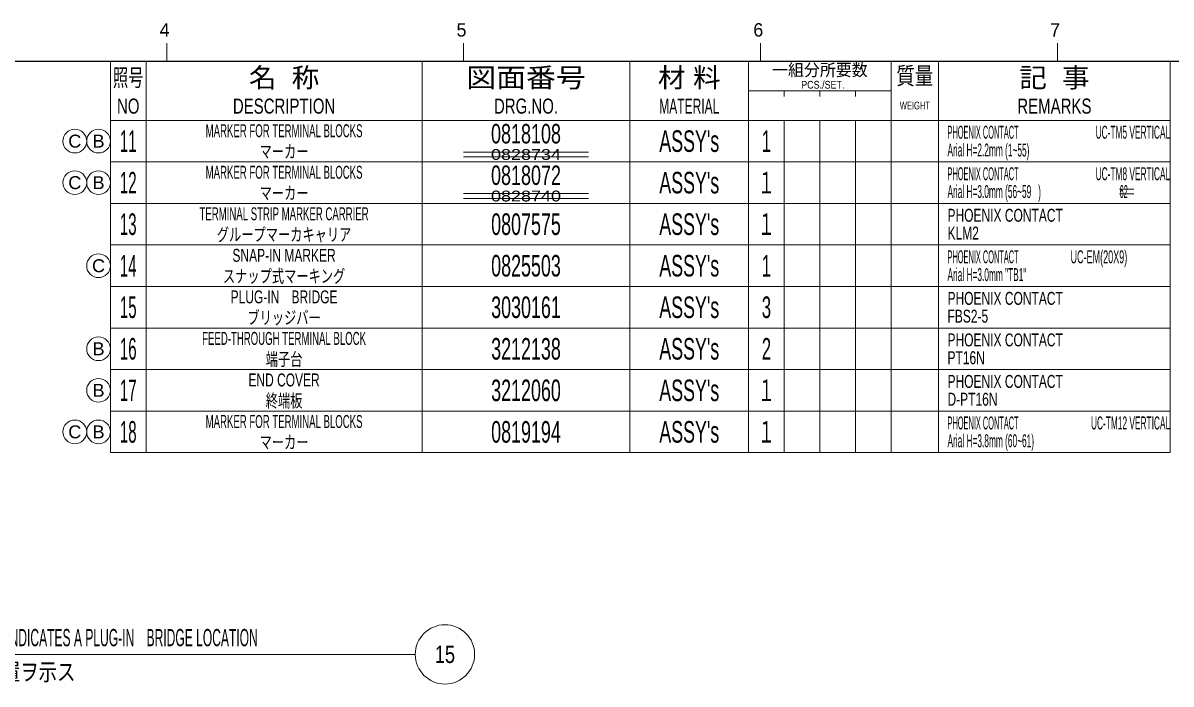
# Model space of a CAD drawing. Header units: millimetres. Extents: x 7 to 587, y 2 to 418.
# Drawn here: x 208.8 to 402.2, y 305 to 416.4 of the extents above; entities that cross this region are included whole.
import ezdxf
from ezdxf.enums import TextEntityAlignment as Align

# ---------------------------------------------------------------- set-up
doc = ezdxf.new("R2010")
doc.units = ezdxf.units.MM
for name, color, linetype in [('GR1_05', 7, 'Continuous'), ('GR1_15', 7, 'Continuous'), ('図面枠C7M', 7, 'Continuous'), ('表題、部品表_01', 7, 'Continuous'), ('表題、部品表_02', 7, 'Continuous'), ('表題、部品表_03', 7, 'Continuous')]:
    doc.layers.add(name, color=color, linetype=linetype)
doc.styles.add('HG丸ｺﾞｼｯｸM-PRO', font='')
doc.styles.get('HG丸ｺﾞｼｯｸM-PRO').set_extended_font_data('HG丸ｺﾞｼｯｸM-PRO')

# ---------------------------------------------------------------- blocks, each defined once
blk = doc.blocks.new('BLKF023')
at = {"layer": '図面枠C7M', "color": 4, "linetype": 'Continuous', "lineweight": 13}
for p, q in [((233, 413), (233, 410)), ((283, 413), (283, 410)), ((333, 413), (333, 410)), ((383, 413), (383, 410))]:
    blk.add_line(p, q, dxfattribs=at)
at = {"layer": '図面枠C7M', "color": 2, "linetype": 'Continuous', "lineweight": 25}
blk.add_line((33, 410), (587, 410), dxfattribs=at)
at = {"layer": '図面枠C7M', "color": 4, "linetype": 'Continuous', "lineweight": 13, "style": 'HG丸ｺﾞｼｯｸM-PRO', "width": 1.003994}
for s, p in [('4', (231.79, 413.45)), ('5', (281.79, 413.45)), ('6', (331.79, 413.45)), ('7', (381.79, 413.45))]:
    blk.add_text(s, height=2.25, dxfattribs=at).set_placement(p, align=Align.BOTTOM_LEFT)
blk = doc.blocks.new('BLKF048')
at = {"layer": '表題、部品表_02', "color": 4, "linetype": 'Continuous', "lineweight": 13}
for p, q in [((223.5, 386), (223.5, 379)), ((223.5, 386), (402, 386)), ((229.5, 386), (229.5, 379)), ((276, 386), (276, 379)), ((311, 386), (311, 379)), ((331, 386), (331, 379)), ((337, 386), (337, 379)), ((343, 386), (343, 379)), ((349, 379), (349, 386)), ((355, 386), (355, 379)), ((363, 386), (363, 379)), ((402, 386), (402, 379)), ((223.5, 379), (402, 379))]:
    blk.add_line(p, q, dxfattribs=at)
blk = doc.blocks.new('BLKF050')
at = {"layer": '表題、部品表_02', "color": 4, "linetype": 'Continuous', "lineweight": 13}
for p, q in [((223.5, 379), (223.5, 372)), ((223.5, 379), (402, 379)), ((229.5, 379), (229.5, 372)), ((276, 379), (276, 372)), ((311, 379), (311, 372)), ((331, 379), (331, 372)), ((337, 379), (337, 372)), ((343, 379), (343, 372)), ((349, 372), (349, 379)), ((355, 379), (355, 372)), ((363, 379), (363, 372)), ((402, 379), (402, 372)), ((223.5, 372), (402, 372))]:
    blk.add_line(p, q, dxfattribs=at)
blk = doc.blocks.new('BLKF052')
at = {"layer": '表題、部品表_02', "color": 4, "linetype": 'Continuous', "lineweight": 13}
for p, q in [((223.5, 372), (223.5, 365)), ((223.5, 372), (402, 372)), ((229.5, 372), (229.5, 365)), ((276, 372), (276, 365)), ((311, 372), (311, 365)), ((331, 372), (331, 365)), ((337, 372), (337, 365)), ((343, 372), (343, 365)), ((349, 365), (349, 372)), ((355, 372), (355, 365)), ((363, 372), (363, 365)), ((402, 372), (402, 365)), ((223.5, 365), (402, 365))]:
    blk.add_line(p, q, dxfattribs=at)
blk = doc.blocks.new('BLKF054')
at = {"layer": '表題、部品表_02', "color": 4, "linetype": 'Continuous', "lineweight": 13}
for p, q in [((223.5, 400), (223.5, 393)), ((223.5, 400), (402, 400)), ((229.5, 400), (229.5, 393)), ((276, 400), (276, 393)), ((311, 400), (311, 393)), ((331, 400), (331, 393)), ((337, 400), (337, 393)), ((343, 400), (343, 393)), ((349, 393), (349, 400)), ((355, 400), (355, 393)), ((363, 400), (363, 393)), ((402, 400), (402, 393)), ((223.5, 393), (402, 393))]:
    blk.add_line(p, q, dxfattribs=at)
blk = doc.blocks.new('BLKF056')
at = {"layer": '表題、部品表_02', "color": 4, "linetype": 'Continuous', "lineweight": 13}
for p, q in [((223.5, 393), (223.5, 386)), ((223.5, 393), (402, 393)), ((229.5, 393), (229.5, 386)), ((276, 393), (276, 386)), ((311, 393), (311, 386)), ((331, 393), (331, 386)), ((337, 393), (337, 386)), ((343, 393), (343, 386)), ((349, 386), (349, 393)), ((355, 393), (355, 386)), ((363, 393), (363, 386)), ((402, 393), (402, 386)), ((223.5, 386), (402, 386))]:
    blk.add_line(p, q, dxfattribs=at)
blk = doc.blocks.new('BLKF062')
at = {"layer": '表題、部品表_01', "color": 4, "linetype": 'Continuous', "lineweight": 13}
for p, q in [((223.5, 410), (223.5, 400)), ((223.5, 410), (402, 410)), ((229.5, 410), (229.5, 400)), ((276, 410), (276, 400)), ((311, 410), (311, 400)), ((331, 410), (331, 400)), ((355, 410), (355, 400)), ((363, 410), (363, 400)), ((402, 410), (402, 400)), ((331, 405), (355, 405)), ((337, 404), (337, 405)), ((343, 405), (343, 404)), ((349, 405), (349, 404)), ((223.5, 400), (402, 400))]:
    blk.add_line(p, q, dxfattribs=at)
at = {"layer": '表題、部品表_01', "color": 3, "linetype": 'Continuous', "lineweight": 35, "style": 'HG丸ｺﾞｼｯｸM-PRO'}
for s, height, width, p in [('照号', 2.909, 0.651535, (226.5, 407.2)), ('名  称', 3.273, 1.042426, (252.75, 407.2)), ('図面番号', 3.273, 1.127518, (293.5, 407.2)), ('材 料', 3.273, 1.042439, (321, 407.2)), ('一組分所要数', 2.036, 0.966638, (343, 408.5)), ('質量', 2.909, 0.781842, (359, 407.5)), ('記  事', 3.273, 1.042426, (382.5, 407.2)), ('PCS./SET.', 1.309, 0.862935, (343.5, 406)), ('NO', 2.545, 0.740841, (226.5, 402.4)), ('DESCRIPTION', 2.5455, 0.741365, (252.75, 402.4)), ('DRG.NO.', 2.545, 0.741189, (293.5, 402.4)), ('MATERIAL', 2.545, 0.594756, (321, 402.4)), ('WEIGHT', 1.309, 0.635507, (359, 402.5)), ('REMARKS', 2.545, 0.742803, (382.5, 402.4))]:
    blk.add_text(s, height=height, dxfattribs=dict(at, width=width)).set_placement(p, align=Align.MIDDLE_CENTER)
blk = doc.blocks.new('BLKF061')
at = {"layer": '表題、部品表_01', "color": 3, "linetype": 'Continuous', "lineweight": 13}
blk.add_blockref('BLKF062', (0, 0), dxfattribs=at)
blk = doc.blocks.new('BLKF155')
at = {"layer": '表題、部品表_02', "color": 4, "linetype": 'Continuous', "lineweight": 13}
for p, q in [((223.5, 365), (223.5, 358)), ((223.5, 365), (402, 365)), ((229.5, 365), (229.5, 358)), ((276, 365), (276, 358)), ((311, 365), (311, 358)), ((331, 365), (331, 358)), ((337, 365), (337, 358)), ((343, 365), (343, 358)), ((349, 358), (349, 365)), ((355, 365), (355, 358)), ((363, 365), (363, 358)), ((402, 365), (402, 358)), ((223.5, 358), (402, 358))]:
    blk.add_line(p, q, dxfattribs=at)
blk = doc.blocks.new('BLKF157')
at = {"layer": '表題、部品表_02', "color": 4, "linetype": 'Continuous', "lineweight": 13}
for p, q in [((223.5, 358), (223.5, 351)), ((223.5, 358), (402, 358)), ((229.5, 358), (229.5, 351)), ((276, 358), (276, 351)), ((311, 358), (311, 351)), ((331, 358), (331, 351)), ((337, 358), (337, 351)), ((343, 358), (343, 351)), ((349, 351), (349, 358)), ((355, 358), (355, 351)), ((363, 358), (363, 351)), ((402, 358), (402, 351)), ((223.5, 351), (402, 351))]:
    blk.add_line(p, q, dxfattribs=at)
blk = doc.blocks.new('BLKF159')
at = {"layer": '表題、部品表_02', "color": 4, "linetype": 'Continuous', "lineweight": 13}
for p, q in [((223.5, 351), (223.5, 344)), ((223.5, 351), (402, 351)), ((229.5, 351), (229.5, 344)), ((276, 351), (276, 344)), ((311, 351), (311, 344)), ((331, 351), (331, 344)), ((337, 351), (337, 344)), ((343, 351), (343, 344)), ((349, 344), (349, 351)), ((355, 351), (355, 344)), ((363, 351), (363, 344)), ((402, 351), (402, 344)), ((223.5, 344), (402, 344))]:
    blk.add_line(p, q, dxfattribs=at)
blk = doc.blocks.new('BLKF165')
at = {"layer": 'GR1_05', "color": 4, "linetype": 'Continuous', "lineweight": 13}
blk.add_circle((221.5, 361.5), 2, dxfattribs=at)
at = {"layer": 'GR1_05', "color": 4, "linetype": 'Continuous', "lineweight": 13, "style": 'HG丸ｺﾞｼｯｸM-PRO', "width": 1.04272}
blk.add_text('B', height=2.18, dxfattribs=at).set_placement((221.5, 361.5), align=Align.MIDDLE_CENTER)
blk = doc.blocks.new('BLKF166')
at = {"layer": 'GR1_05', "color": 4, "linetype": 'Continuous', "lineweight": 13}
blk.add_circle((221.5, 354.5), 2, dxfattribs=at)
at = {"layer": 'GR1_05', "color": 4, "linetype": 'Continuous', "lineweight": 13, "style": 'HG丸ｺﾞｼｯｸM-PRO', "width": 1.04272}
blk.add_text('B', height=2.18, dxfattribs=at).set_placement((221.5, 354.5), align=Align.MIDDLE_CENTER)
blk = doc.blocks.new('BLKF167')
at = {"layer": 'GR1_05', "color": 4, "linetype": 'Continuous', "lineweight": 13}
blk.add_circle((221.5, 347.5), 2, dxfattribs=at)
at = {"layer": 'GR1_05', "color": 4, "linetype": 'Continuous', "lineweight": 13, "style": 'HG丸ｺﾞｼｯｸM-PRO', "width": 1.04272}
blk.add_text('B', height=2.18, dxfattribs=at).set_placement((221.5, 347.5), align=Align.MIDDLE_CENTER)
blk = doc.blocks.new('BLKF168')
at = {"layer": 'GR1_05', "color": 4, "linetype": 'Continuous', "lineweight": 13}
blk.add_circle((221.5, 389.5), 2, dxfattribs=at)
at = {"layer": 'GR1_05', "color": 4, "linetype": 'Continuous', "lineweight": 13, "style": 'HG丸ｺﾞｼｯｸM-PRO', "width": 1.04272}
blk.add_text('B', height=2.18, dxfattribs=at).set_placement((221.5, 389.5), align=Align.MIDDLE_CENTER)
blk = doc.blocks.new('BLKF170')
at = {"layer": 'GR1_05', "color": 4, "linetype": 'Continuous', "lineweight": 13}
blk.add_circle((221.5, 396.5), 2, dxfattribs=at)
at = {"layer": 'GR1_05', "color": 4, "linetype": 'Continuous', "lineweight": 13, "style": 'HG丸ｺﾞｼｯｸM-PRO', "width": 1.04272}
blk.add_text('B', height=2.18, dxfattribs=at).set_placement((221.5, 396.5), align=Align.MIDDLE_CENTER)
blk = doc.blocks.new('BLKF171')
at = {"layer": 'GR1_05', "color": 4, "linetype": 'Continuous', "lineweight": 13}
blk.add_circle((217.5, 389.5), 2, dxfattribs=at)
at = {"layer": 'GR1_05', "color": 4, "linetype": 'Continuous', "lineweight": 13, "style": 'HG丸ｺﾞｼｯｸM-PRO', "width": 1.042931}
blk.add_text('C', height=2.18, dxfattribs=at).set_placement((217.5, 389.5), align=Align.MIDDLE_CENTER)
blk = doc.blocks.new('BLKF172')
at = {"layer": 'GR1_05', "color": 4, "linetype": 'Continuous', "lineweight": 13}
blk.add_circle((217.5, 396.5), 2, dxfattribs=at)
at = {"layer": 'GR1_05', "color": 4, "linetype": 'Continuous', "lineweight": 13, "style": 'HG丸ｺﾞｼｯｸM-PRO', "width": 1.042931}
blk.add_text('C', height=2.18, dxfattribs=at).set_placement((217.5, 396.5), align=Align.MIDDLE_CENTER)
blk = doc.blocks.new('BLKF173')
at = {"layer": 'GR1_05', "color": 4, "linetype": 'Continuous', "lineweight": 13}
blk.add_circle((217.5, 347.5), 2, dxfattribs=at)
at = {"layer": 'GR1_05', "color": 4, "linetype": 'Continuous', "lineweight": 13, "style": 'HG丸ｺﾞｼｯｸM-PRO', "width": 1.042931}
blk.add_text('C', height=2.18, dxfattribs=at).set_placement((217.5, 347.5), align=Align.MIDDLE_CENTER)
blk = doc.blocks.new('BLKF174')
at = {"layer": 'GR1_05', "color": 4, "linetype": 'Continuous', "lineweight": 13}
blk.add_circle((221.5, 375.5), 2, dxfattribs=at)
at = {"layer": 'GR1_05', "color": 4, "linetype": 'Continuous', "lineweight": 13, "style": 'HG丸ｺﾞｼｯｸM-PRO', "width": 1.042931}
blk.add_text('C', height=2.18, dxfattribs=at).set_placement((221.5, 375.5), align=Align.MIDDLE_CENTER)

msp = doc.modelspace()

# ---------------------------------------------------------------- linework, layer by layer
at = {"layer": 'GR1_05', "color": 4, "linetype": 'Continuous', "lineweight": 13}
for p, q in [((283, 394.65), (304, 394.65)), ((283, 393.85), (304, 393.85)), ((283, 387.65), (304, 387.65)), ((283, 386.85), (304, 386.85)), ((393.48, 388.4), (395.88, 388.4)), ((393.48, 387.6), (395.88, 387.6))]:
    msp.add_line(p, q, dxfattribs=at)
at = {"layer": 'GR1_15', "color": 4, "linetype": 'Continuous', "lineweight": 13}
msp.add_line((149.85, 310), (274.85, 310), dxfattribs=at)
msp.add_circle((279.85, 310), 5, dxfattribs=at)

# ---------------------------------------------------------------- block references
at = {"layer": 'GR1_05', "color": 4, "linetype": 'Continuous', "lineweight": 13}
for name in ['BLKF172', 'BLKF170', 'BLKF171', 'BLKF168', 'BLKF174', 'BLKF165', 'BLKF166', 'BLKF173', 'BLKF167']:
    msp.add_blockref(name, (0, 0), dxfattribs=at)
at = {"layer": '図面枠C7M', "color": 4, "linetype": 'Continuous', "lineweight": 13}
msp.add_blockref('BLKF023', (0, 0), dxfattribs=at)
at = {"layer": '表題、部品表_01', "color": 3, "linetype": 'Continuous', "lineweight": 13}
msp.add_blockref('BLKF061', (0, 0), dxfattribs=at)
at = {"layer": '表題、部品表_02', "color": 4, "linetype": 'Continuous', "lineweight": 13}
for name in ['BLKF054', 'BLKF056', 'BLKF048', 'BLKF050', 'BLKF052', 'BLKF155', 'BLKF157', 'BLKF159']:
    msp.add_blockref(name, (0, 0), dxfattribs=at)

# ---------------------------------------------------------------- texts
at = {"layer": 'GR1_05', "color": 3, "linetype": 'Continuous', "lineweight": 35, "style": 'HG丸ｺﾞｼｯｸM-PRO', "width": 1.245392}
for s, p in [('0828734', (293.5, 394.25)), ('0828740', (293.5, 387.25))]:
    msp.add_text(s, height=1.818, dxfattribs=at).set_placement(p, align=Align.MIDDLE_CENTER)
at = {"layer": 'GR1_05', "color": 3, "linetype": 'Continuous', "lineweight": 35, "style": 'HG丸ｺﾞｼｯｸM-PRO', "width": 0.416959}
msp.add_text('62', height=2.182, dxfattribs=at).set_placement((393.48, 388), align=Align.MIDDLE_LEFT)
at = {"layer": 'GR1_15', "color": 3, "linetype": 'Continuous', "lineweight": 35, "style": 'HG丸ｺﾞｼｯｸM-PRO', "width": 0.522206}
msp.add_text('A BAR ABOVE THE NUMBERS INDICATES A PLUG-IN\u3000BRIDGE LOCATION', height=2.9091, dxfattribs=at).set_placement((212.35, 310.5), align=Align.BOTTOM_CENTER)
at = {"layer": 'GR1_15', "color": 3, "linetype": 'Continuous', "lineweight": 35, "style": 'HG丸ｺﾞｼｯｸM-PRO', "width": 0.784542}
msp.add_text('15', height=2.909, rotation=0, dxfattribs=at).set_placement((279.85, 310), align=Align.MIDDLE_CENTER)
at = {"layer": 'GR1_15', "color": 3, "linetype": 'Continuous', "lineweight": 35, "style": 'HG丸ｺﾞｼｯｸM-PRO', "width": 0.781842}
msp.add_text('数字上部ノバーハブリッジバー位置ヲ示ス', height=2.9091, dxfattribs=at).set_placement((158.66, 307.05), align=Align.MIDDLE_LEFT)
at = {"layer": '表題、部品表_03', "color": 3, "linetype": 'Continuous', "lineweight": 35, "style": 'HG丸ｺﾞｼｯｸM-PRO'}
for s, height, width, p in [('MARKER FOR TERMINAL BLOCKS', 2.1818, 0.554332, (252.75, 398.25)), ('0818108', 3.273, 0.691275, (293.5, 397.75)), ("ASSY's", 3.636, 0.617769, (321, 396.5)), ('11', 3.636, 0.521199, (226.5, 396.5)), ('1', 3.64, 0.576062, (334, 396.5)), ('マーカー', 2.182, 0.692256, (252.75, 394.75)), ('12', 3.636, 0.521199, (226.5, 389.5)), ('MARKER FOR TERMINAL BLOCKS', 2.1818, 0.554332, (252.75, 391.25)), ('0818072', 3.273, 0.691275, (293.5, 390.75)), ("ASSY's", 3.636, 0.617769, (321, 389.5)), ('１', 3.64, 0.578238, (334, 389.5)), ('マーカー', 2.182, 0.692256, (252.75, 387.75)), ('TERMINAL STRIP MARKER CARRIER', 2.1818, 0.554386, (252.75, 384.25)), ('13', 3.636, 0.521199, (226.5, 382.5)), ('0807575', 3.636, 0.619953, (293.5, 382.5)), ("ASSY's", 3.636, 0.617769, (321, 382.5)), ('１', 3.64, 0.578238, (334, 382.5)), ('グループマーカキャリア', 2.1818, 0.692256, (252.75, 380.75)), ('14', 3.636, 0.521199, (226.5, 375.5)), ('SNAP-IN MARKER', 2.1818, 0.69228, (252.75, 377.25)), ('0825503', 3.636, 0.619953, (293.5, 375.5)), ("ASSY's", 3.636, 0.617769, (321, 375.5)), ('1', 3.64, 0.576062, (334, 375.5)), ('スナップ式マーキング', 2.182, 0.692256, (252.75, 373.75)), ('PLUG-IN\u3000BRIDGE', 2.1818, 0.692411, (252.75, 370.25)), ('15', 3.636, 0.521199, (226.5, 368.5)), ('3030161', 3.636, 0.619953, (293.5, 368.5)), ("ASSY's", 3.636, 0.617769, (321, 368.5)), ('3', 3.64, 0.576062, (334, 368.5)), ('ブリッジバー', 2.182, 0.692256, (252.75, 366.75)), ('FEED-THROUGH TERMINAL BLOCK', 2.1818, 0.554676, (252.75, 363.25)), ('16', 3.636, 0.521199, (226.5, 361.5)), ('3212138', 3.636, 0.619953, (293.5, 361.5)), ("ASSY's", 3.636, 0.617769, (321, 361.5)), ('2', 3.64, 0.576062, (334, 361.5)), ('端子台', 2.182, 0.692256, (252.75, 359.75)), ('17', 3.636, 0.521199, (226.5, 354.5)), ('END COVER', 2.182, 0.691632, (252.75, 356.25)), ('3212060', 3.636, 0.619953, (293.5, 354.5)), ("ASSY's", 3.636, 0.617769, (321, 354.5)), ('１', 3.64, 0.578238, (334, 354.5)), ('終端板', 2.182, 0.692256, (252.75, 352.75)), ('MARKER FOR TERMINAL BLOCKS', 2.1818, 0.554332, (252.75, 349.25)), ('18', 3.636, 0.521199, (226.5, 347.5)), ('0819194', 3.636, 0.619953, (293.5, 347.5)), ("ASSY's", 3.636, 0.617769, (321, 347.5)), ('１', 3.64, 0.578238, (334, 347.5)), ('マーカー', 2.182, 0.692256, (252.75, 345.75))]:
    msp.add_text(s, height=height, dxfattribs=dict(at, width=width)).set_placement(p, align=Align.MIDDLE_CENTER)
for s, height, width, p in [('PHOENIX CONTACT', 2.1818, 0.34171, (364.5, 398)), ('Arial H=2.2mm (1~55)', 2.1818, 0.480533, (364.5, 395)), ('PHOENIX CONTACT', 2.1818, 0.34171, (364.5, 391)), ('Arial H=3.0mm (56~59   )', 2.1818, 0.480487, (364.5, 388)), ('PHOENIX CONTACT', 2.1818, 0.692624, (364.5, 384)), ('KLM2', 2.182, 0.692835, (364.5, 381)), ('PHOENIX CONTACT', 2.1818, 0.34171, (364.5, 377)), ('UC-EM(20X9)', 2.1818, 0.521471, (385.22, 377)), ('Arial H=3.0mm "TB1"', 2.1818, 0.480635, (364.5, 374)), ('PHOENIX CONTACT', 2.1818, 0.692624, (364.5, 370)), ('FBS2-5', 2.182, 0.691927, (364.5, 367)), ('PHOENIX CONTACT', 2.1818, 0.692624, (364.5, 363)), ('PT16N', 2.182, 0.691988, (364.5, 360)), ('PHOENIX CONTACT', 2.1818, 0.692624, (364.5, 356)), ('D-PT16N', 2.182, 0.69221, (364.5, 353)), ('PHOENIX CONTACT', 2.1818, 0.34171, (364.5, 349)), ('Arial H=3.8mm (60~61)', 2.1818, 0.480674, (364.5, 346))]:
    msp.add_text(s, height=height, dxfattribs=dict(at, width=width)).set_placement(p, align=Align.MIDDLE_LEFT)
for s, width, p in [('UC-TM5 VERTICAL', 0.48091, (402, 398)), ('UC-TM8 VERTICAL', 0.48091, (402, 391)), ('UC-TM12 VERTICAL', 0.481038, (402, 349))]:
    msp.add_text(s, height=2.1818, dxfattribs=dict(at, width=width)).set_placement(p, align=Align.MIDDLE_RIGHT)

doc.saveas('drawing.dxf')
